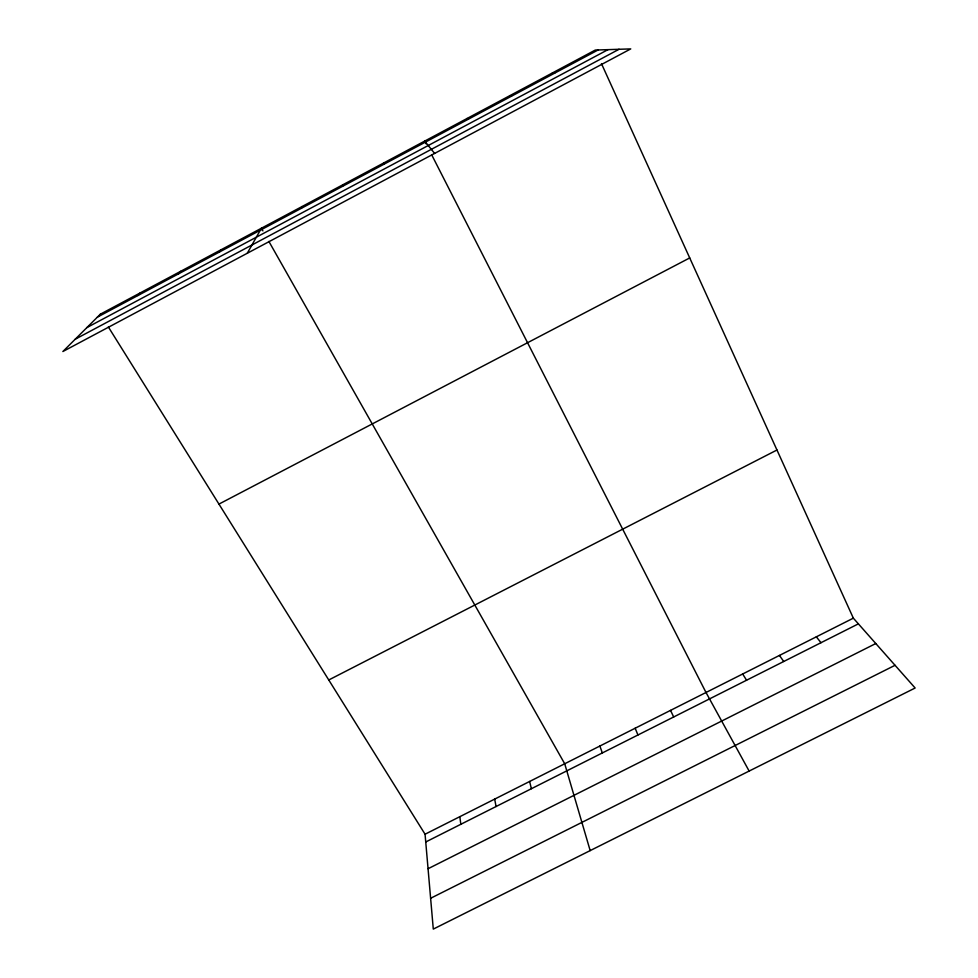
<?xml version="1.0" encoding="UTF-8"?>
<svg xmlns="http://www.w3.org/2000/svg" width="978" height="978" viewBox="0 0 978 978"><rect width="100%" height="100%" fill="white"/><g stroke="black" fill="none" stroke-linecap="round" stroke-linejoin="round"><path stroke-width="1.47" d="M342.593 186.309L342.765 184.818M301.358 208.314L302.019 206.554M247.275 253.253L261.407 228.229L262.899 230.869M219.341 252.079L220.942 249.83M178.534 273.852L180.612 271.346M137.874 295.552L140.416 292.801M97.36 317.165L598.12 49.964M86.895 327.581L607.998 49.646M75.208 339.219L619.05 49.279M218.938 504.098L689.71 257.935M328.755 679.979L776.96 450.014M425.063 834.222L853.342 618.157L915.139 688.011L433.291 929.1L425.063 834.222L108.35 326.958M425.736 841.985L858.378 623.854M428.058 868.733L875.787 643.536M430.613 898.281L895.041 665.297M552.411 72.947L554.734 73.118M509.685 95.746L511.494 96.199M467.105 118.46L468.413 119.182M434.611 153.424L424.684 141.101L426.078 143.815M816.337 636.825L820.994 642.705M779.454 655.443L783.72 661.495M742.669 673.989L746.569 680.223M268.877 241.419L564.709 763.769L590.174 850.603M749.136 771.067L706.006 692.485L431.616 154.683M670.529 710.395L673.683 716.972M601.458 63.631L853.342 618.157M635.15 728.231L637.949 734.991M599.881 746.031L602.314 752.95M383.657 162.996L383.963 164.243M529.636 781.459L531.372 788.72M494.685 799.099L496.054 806.532M459.819 816.691L460.834 824.283M100.367 314.17L62.861 351.53L630.749 48.9L595.284 50.061L100.367 314.17"/></g></svg>
